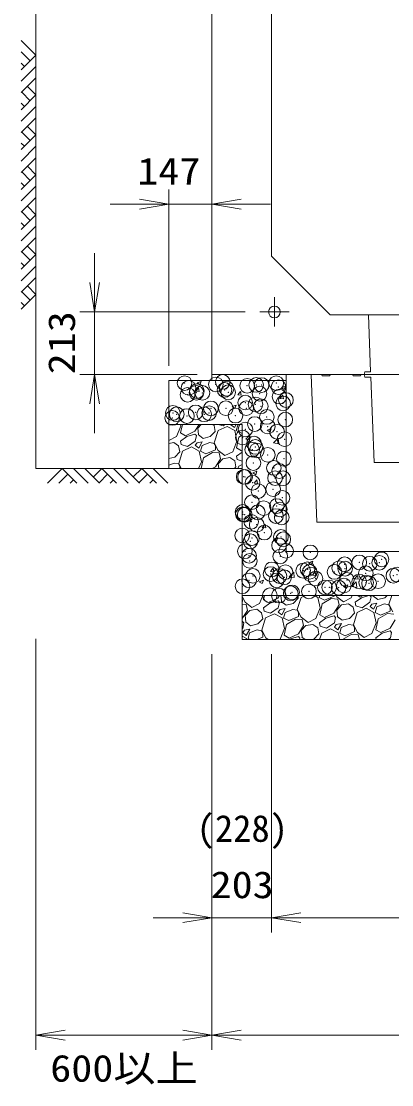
# Model space of a CAD drawing. Units: millimetres at full size. Extents: x 47000 to 89000, y 0 to 29700.
# Drawn here: x 66014 to 67277, y 9700 to 13322 of the extents above; entities that cross this region are included whole.
import ezdxf
from ezdxf.enums import TextEntityAlignment as Align

# ---------------------------------------------------------------- set-up
doc = ezdxf.new("R2010")
doc.units = ezdxf.units.MM
doc.header["$LTSCALE"] = 100
doc.header["$PDMODE"] = 32
doc.header["$PDSIZE"] = 50
doc.linetypes.add('CHAIN', pattern=[18.5, 12, -1.5, 3.5, -1.5])
for name, color, linetype, lineweight in [('0_2', 4, 'Continuous', 13), ('寸法', 6, 'Continuous', 13), ('ﾊｯﾁﾝｸﾞ', 4, 'Continuous', 9)]:
    doc.layers.add(name, color=color, linetype=linetype, lineweight=lineweight)
doc.styles.add('ＭＳ ゴシック', font='')
doc.styles.get('ＭＳ ゴシック').set_extended_font_data('MS Gothic')

# ---------------------------------------------------------------- blocks, each defined once
blk = doc.blocks.new('open_arrow')
at = {"color": 0, "linetype": 'Continuous', "lineweight": -2}
blk.add_lwpolyline([(7.5, 1.25), (0, 0), (7.5, -1.25)], dxfattribs=at)

msp = doc.modelspace()

# ---------------------------------------------------------------- linework, layer by layer
at = {"layer": '0_2', "color": 2, "linetype": 'CHAIN'}
for p, q in [((66877, 12282), (66877, 12382)), ((66827, 12332), (66927, 12332))]:
    msp.add_line(p, q, dxfattribs=at)
at = {"layer": '0_2', "color": 3}
for points in [[(66664, 12119), (70270, 12119), (70270, 14575), (66664, 14575)], [(67067, 12322), (69867, 12322), (70067, 12522), (70067, 14172), (69867, 14372), (67067, 14372), (66867, 14172), (66867, 12522)], [(67829.2, 12128), (67848.5, 12128), (67851.5, 12119), (67182.5, 12119), (67185.5, 12128), (67204.8, 12128), (67197, 12322), (67837, 12322)]]:
    msp.add_lwpolyline(points, close=True, dxfattribs=at)
at = {"layer": '0_2'}
msp.add_lwpolyline([(66517, 11799), (66064, 11799), (66064, 13799)], dxfattribs=at)
at = {"layer": '0_2', "color": 7}
for points in [[(66517, 12099), (66517, 11949), (66767, 11949), (66767, 11366), (68267, 11366), (68267, 11949), (70417, 11949), (70417, 12099), (68117, 12099), (68117, 11516), (66917, 11516), (66917, 12099)], [(66664, 12119), (66917, 12119), (66917, 12099), (66664, 12099)], [(66517, 11949), (66767, 11949), (66767, 11799), (66517, 11799)], [(66767, 11366), (68267, 11366), (68267, 11216), (66767, 11216)]]:
    msp.add_lwpolyline(points, close=True, dxfattribs=at)
at = {"layer": '0_2', "color": 3}
msp.add_lwpolyline([(67817, 11819), (67217, 11819), (67205.5, 12110), (67185.5, 12110), (67182.5, 12119), (67172.6, 12119), (67170.1, 12114.5), (67145.1, 12114.5), (67142.6, 12119), (67067.6, 12119), (67065.1, 12114.5), (67040.1, 12114.5), (67037.6, 12119), (67002, 12119), (67022, 11616), (68012, 11616)], dxfattribs=at)
msp.add_circle((66877, 12332), 20, dxfattribs=at)
at = {"layer": '寸法'}
for p, q in [((66517, 12149), (66517, 12749)), ((66664, 12169), (66664, 12749)), ((66864, 12699), (66317, 12699)), ((66264, 11919), (66264, 12532)), ((66777, 12332), (66214, 12332)), ((66614, 12119), (66214, 12119)), ((66064, 11219), (66064, 9819)), ((66664, 11166), (66664, 9819)), ((66664, 11166), (66664, 10219)), ((66664, 11166), (66664, 9819)), ((66867, 11166), (66867, 10219)), ((66867, 11166), (66867, 10219)), ((67067, 10269), (66464, 10269)), ((66867, 10269), (70067, 10269)), ((66664, 9869), (66064, 9869)), ((66664, 9869), (70270, 9869))]:
    msp.add_line(p, q, dxfattribs=at)
at = {"layer": 'ﾊｯﾁﾝｸﾞ'}
for p, q in [((66014, 13256.6), (66064, 13206.6)), ((66014, 13217.8), (66044.6, 13187.2)), ((66064, 13206.6), (66014, 13156.6)), ((66014, 13178.9), (66025.1, 13167.8)), ((66064, 13167.8), (66014, 13117.8)), ((66064, 13128.9), (66014, 13078.9)), ((66015.5, 13080.4), (66044.6, 13051.3)), ((66034.9, 13099.8), (66064, 13070.8)), ((66064, 13070.8), (66014, 13020.8)), ((66014, 13043), (66025.1, 13031.9)), ((66064, 13031.9), (66014, 12981.9)), ((66064, 12993), (66014, 12943)), ((66064, 12934.9), (66014, 12884.9)), ((66015.5, 12944.5), (66044.6, 12915.4)), ((66034.9, 12963.9), (66064, 12934.9)), ((66014, 12907.1), (66025.1, 12896)), ((66064, 12896), (66014, 12846)), ((66064, 12857.1), (66014, 12807.1)), ((66034.9, 12828.1), (66064, 12799)), ((66064, 12799), (66014, 12749)), ((66015.5, 12808.6), (66044.6, 12779.6)), ((66014, 12771.2), (66025.1, 12760.1)), ((66064, 12760.1), (66014, 12710.1)), ((66064, 12721.2), (66014, 12671.2)), ((66034.9, 12692.2), (66064, 12663.1)), ((66064, 12663.1), (66014, 12613.1)), ((66015.5, 12672.7), (66044.6, 12643.7)), ((66014, 12635.3), (66025.1, 12624.2)), ((66064, 12624.2), (66014, 12574.2)), ((66064, 12585.3), (66014, 12535.3)), ((66015.5, 12536.8), (66044.6, 12507.8)), ((66034.9, 12556.3), (66064, 12527.2)), ((66064, 12527.2), (66014, 12477.2)), ((66014, 12499.5), (66025.1, 12488.3)), ((66064, 12488.3), (66014, 12438.3)), ((66064, 12449.5), (66014, 12399.5)), ((66064, 12391.4), (66014, 12341.4)), ((66015.5, 12401), (66044.6, 12371.9)), ((66034.9, 12420.4), (66064, 12391.4)), ((66014, 12363.6), (66025.1, 12352.5)), ((66608.5, 12062.1), (66618.2, 12073.6)), ((66608.5, 12062.1), (66620.5, 12061.1)), ((66613.2, 12090.1), (66627.2, 12095.5)), ((66613.2, 12090.1), (66623.1, 12083.4)), ((66620.5, 12061.1), (66618.2, 12073.6)), ((66623.1, 12083.4), (66627.2, 12095.5)), ((66752, 12049.5), (66761.6, 12061)), ((66763.9, 12048.5), (66761.6, 12061)), ((66900.6, 12074.1), (66914.6, 12079.5)), ((66900.6, 12074.1), (66910.5, 12067.4)), ((66910.5, 12067.4), (66914.6, 12079.5)), ((66752, 12049.5), (66763.9, 12048.5)), ((66895.4, 12037), (66905.1, 12048.5)), ((66895.4, 12037), (66907.4, 12036)), ((66907.4, 12035.9), (66905.1, 12048.5)), ((66732.6, 12009.6), (66746.6, 12015)), ((66732.6, 12009.6), (66742.5, 12002.9)), ((66742.5, 12002.9), (66746.6, 12015)), ((66543.3, 11907.3), (66558.1, 11943.3)), ((66558.1, 11943.3), (66556.9, 11949)), ((66557, 11920), (66563.1, 11949)), ((66573.9, 11910.4), (66557, 11920)), ((66605.6, 11925.5), (66573.9, 11910.4)), ((66574.7, 11949), (66578.5, 11950.5)), ((66578, 11949), (66578.5, 11950.5)), ((66606.1, 11916.1), (66578.4, 11908.2)), ((66620.5, 11949), (66605.6, 11925.5)), ((66610.9, 11910.7), (66606.1, 11916.1)), ((66615.6, 11936.1), (66627.5, 11949)), ((66618.1, 11914.9), (66615.6, 11936.1)), ((66658.1, 11907.3), (66675.2, 11925.3)), ((66666.8, 11949), (66671.5, 11945.7)), ((66675.2, 11925.3), (66671.5, 11945.7)), ((66685.1, 11927.7), (66671.9, 11886.2)), ((66701.7, 11943.8), (66685.1, 11949)), ((66715.6, 11942.1), (66685.1, 11927.7)), ((66709.2, 11949), (66701.7, 11943.8)), ((66741.5, 11928), (66715.6, 11942.1)), ((66729.3, 11949), (66728.4, 11947.9)), ((66728.4, 11947.9), (66740.3, 11938.6)), ((66740.3, 11938.6), (66746.1, 11949)), ((66749.3, 11892.1), (66741.5, 11928)), ((66751.7, 11946.8), (66746.6, 11927.7)), ((66746.6, 11927.7), (66764.7, 11918.7)), ((66757.3, 11949), (66751.7, 11946.8)), ((66764.7, 11918.7), (66767, 11919.7)), ((66851.9, 11929.1), (66865.9, 11934.4)), ((66851.9, 11929.1), (66861.9, 11922.3)), ((66861.9, 11922.3), (66865.9, 11934.4)), ((66517, 11893.9), (66517.2, 11893.8)), ((66517, 11884.5), (66533.9, 11887.3)), ((66517.2, 11893.8), (66543.3, 11907.3)), ((66533.9, 11887.3), (66550.2, 11875.7)), ((66578.4, 11908.2), (66556.8, 11892.4)), ((66558.7, 11880.6), (66556.8, 11892.4)), ((66580.5, 11873.8), (66558.7, 11880.6)), ((66606.9, 11892.3), (66580.5, 11873.8)), ((66610.9, 11910.7), (66606.9, 11892.3)), ((66613.6, 11886.4), (66607.2, 11877.9)), ((66630.9, 11890), (66613.6, 11886.4)), ((66616.9, 11914.2), (66634, 11901.5)), ((66619, 11868.6), (66630.9, 11890)), ((66656.8, 11887.1), (66630.5, 11876.8)), ((66634, 11901.5), (66658.1, 11907.3)), ((66671.4, 11884.3), (66656.8, 11887.1)), ((66675.6, 11877), (66671.4, 11884.3)), ((66671.9, 11886.2), (66685.4, 11860)), ((66734.6, 11856.1), (66749.3, 11892.1)), ((66748.2, 11868.8), (66756.1, 11905.6)), ((66756.1, 11905.6), (66767, 11912)), ((66779.7, 11899.1), (66789.4, 11910.6)), ((66779.7, 11899.1), (66791.7, 11898.1)), ((66791.7, 11898.1), (66789.4, 11910.6)), ((66873.9, 11885.7), (66889.5, 11901.9)), ((66873.9, 11885.7), (66891.7, 11882.9)), ((66891.7, 11882.9), (66889.5, 11901.9)), ((66536.9, 11837.3), (66554, 11855.3)), ((66554, 11855.3), (66550.2, 11875.7)), ((66563.9, 11857.7), (66550.7, 11816.2)), ((66594.4, 11872.1), (66563.9, 11857.7)), ((66620.3, 11858), (66594.4, 11872.1)), ((66607.2, 11877.9), (66619, 11868.6)), ((66628.1, 11822.1), (66620.3, 11858)), ((66630.5, 11876.8), (66625.3, 11857.7)), ((66625.3, 11857.7), (66643.4, 11848.7)), ((66634.8, 11835.6), (66666.3, 11853.8)), ((66643.4, 11848.7), (66675.8, 11862.6)), ((66666.3, 11853.8), (66688.4, 11852)), ((66675.8, 11862.6), (66675.6, 11877)), ((66685.4, 11860), (66708.4, 11842.6)), ((66688.4, 11852), (66693.3, 11832.3)), ((66708.4, 11842.6), (66734.6, 11856.1)), ((66767, 11855), (66748, 11841.2)), ((66765.1, 11859.1), (66748.2, 11868.8)), ((66767, 11860), (66765.1, 11859.1)), ((66517, 11832.5), (66536.9, 11837.3)), ((66535.6, 11817.1), (66517, 11809.8)), ((66550.2, 11814.3), (66535.6, 11817.1)), ((66554.4, 11807), (66550.2, 11814.3)), ((66550.7, 11816.2), (66559.5, 11799)), ((66554.5, 11799), (66554.4, 11807)), ((66618.6, 11799), (66628.1, 11822.1)), ((66627, 11799), (66634.8, 11835.6)), ((66693.3, 11832.3), (66675.6, 11804.2)), ((66685.6, 11814.9), (66701.5, 11832.1)), ((66687.5, 11799), (66685.6, 11814.9)), ((66701.5, 11832.1), (66725.1, 11836)), ((66725.1, 11836), (66741.5, 11824.5)), ((66745.2, 11804), (66741.5, 11824.5)), ((66750, 11829.4), (66748, 11841.2)), ((66767, 11824), (66750, 11829.4)), ((66755.1, 11806.5), (66752.7, 11799)), ((66767, 11812.1), (66755.1, 11806.5)), ((66103.1, 11749), (66153.1, 11799)), ((66142, 11749), (66172.6, 11779.6)), ((66153.1, 11799), (66203.1, 11749)), ((66192, 11799), (66242, 11749)), ((66230.9, 11799), (66280.9, 11749)), ((66259.9, 11769.9), (66289, 11799)), ((66279.4, 11750.5), (66308.4, 11779.6)), ((66289, 11799), (66339, 11749)), ((66327.9, 11799), (66377.9, 11749)), ((66366.8, 11799), (66416.8, 11749)), ((66395.8, 11769.9), (66424.9, 11799)), ((66415.3, 11750.5), (66444.3, 11779.6)), ((66424.9, 11799), (66474.9, 11749)), ((66463.8, 11799), (66513.8, 11749)), ((66675.6, 11804.2), (66664.6, 11799)), ((66740.4, 11799), (66745.2, 11804)), ((66803.3, 11784), (66817.3, 11789.4)), ((66803.3, 11784), (66813.2, 11777.3)), ((66813.2, 11777.3), (66817.3, 11789.4)), ((66180.9, 11749), (66192, 11760.1)), ((66316.8, 11749), (66327.9, 11760.1)), ((66452.7, 11749), (66463.8, 11760.1)), ((66807.5, 11748.7), (66817.1, 11760.2)), ((66807.5, 11748.7), (66819.4, 11747.6)), ((66819.4, 11747.6), (66817.1, 11760.2)), ((66900.5, 11657.8), (66916, 11674)), ((66917, 11665.4), (66916, 11674)), ((66767, 11643.8), (66768.6, 11644.4)), ((66767, 11639.6), (66768.6, 11644.4)), ((66900.4, 11657.8), (66917, 11655.2)), ((66835.2, 11598.2), (66844.9, 11609.7)), ((66835.2, 11598.2), (66847.2, 11597.2)), ((66847.2, 11597.2), (66844.9, 11609.7)), ((66874, 11558.5), (66888, 11563.9)), ((66874, 11558.5), (66883.9, 11551.8)), ((66883.9, 11551.8), (66888, 11563.9)), ((66993.4, 11478), (67007.4, 11483.3)), ((67003.3, 11471.2), (67007.4, 11483.3)), ((66863, 11447.8), (66872.6, 11459.3)), ((66863, 11447.8), (66874.9, 11446.7)), ((66874.9, 11446.7), (66872.6, 11459.3)), ((66927, 11429.9), (66942.5, 11446.1)), ((66944.7, 11427.1), (66942.5, 11446.1)), ((66993.4, 11478), (67003.3, 11471.2)), ((67006.4, 11435.2), (67016.1, 11446.7)), ((67018.4, 11434.2), (67016.1, 11446.7)), ((66825.3, 11413.4), (66839.3, 11418.8)), ((66825.3, 11413.4), (66835.3, 11406.7)), ((66835.3, 11406.7), (66839.3, 11418.8)), ((66926.9, 11429.8), (66944.7, 11427.1)), ((67006.4, 11435.2), (67018.4, 11434.2)), ((67140.4, 11396.7), (67156, 11413)), ((67149.9, 11422.7), (67159.5, 11434.2)), ((67149.9, 11422.7), (67161.8, 11421.6)), ((67158.2, 11394), (67156, 11413)), ((67161.8, 11421.6), (67159.5, 11434.2)), ((67112.8, 11397.4), (67126.8, 11402.8)), ((67112.8, 11397.4), (67122.7, 11390.7)), ((67122.7, 11390.7), (67126.8, 11402.8)), ((67140.4, 11396.7), (67158.2, 11394)), ((66767, 11363), (66777.2, 11343.3)), ((66767.4, 11360.3), (66767, 11360.9)), ((66767, 11345.6), (66767.6, 11345.8)), ((66767, 11336.4), (66780.1, 11335.3)), ((66767.6, 11345.8), (66767.4, 11360.3)), ((66777.2, 11343.3), (66800.2, 11325.8)), ((66800.2, 11325.8), (66826.3, 11339.3)), ((66826.3, 11339.3), (66837.3, 11366)), ((66861.4, 11340.2), (66839.8, 11324.5)), ((66840, 11352.1), (66842.9, 11366)), ((66856.9, 11342.4), (66840, 11352.1)), ((66888.6, 11357.5), (66856.9, 11342.4)), ((66889.1, 11348.1), (66861.4, 11340.2)), ((66894, 11366), (66888.6, 11357.5)), ((66893.9, 11342.8), (66889.1, 11348.1)), ((66893.9, 11342.8), (66889.9, 11324.3)), ((66901.1, 11347), (66898.9, 11366)), ((66899.9, 11346.3), (66917, 11333.5)), ((66917, 11333.5), (66941.1, 11339.3)), ((66941.1, 11339.3), (66958.2, 11357.3)), ((66968.1, 11359.8), (66954.9, 11318.2)), ((66958.2, 11357.3), (66956.6, 11366)), ((66981.3, 11366), (66968.1, 11359.8)), ((67024.5, 11360), (67013.5, 11366)), ((67032.3, 11324.1), (67024.5, 11360)), ((67031.3, 11366), (67029.6, 11359.7)), ((67029.6, 11359.7), (67047.7, 11350.7)), ((67031.2, 11300.8), (67039.1, 11337.7)), ((67039.1, 11337.7), (67070.6, 11355.9)), ((67047.7, 11350.7), (67080.1, 11364.6)), ((67070.6, 11355.9), (67092.6, 11354.1)), ((67080.1, 11364.6), (67080.1, 11366)), ((67087.6, 11366), (67089.6, 11362)), ((67089.6, 11362), (67112.6, 11344.6)), ((67092.6, 11354.1), (67097.6, 11334.3)), ((67105.7, 11334.1), (67129.3, 11338.1)), ((67112.6, 11344.6), (67138.8, 11358.1)), ((67129.3, 11338.1), (67145.7, 11326.5)), ((67138.8, 11358.1), (67142.1, 11366)), ((67173.9, 11358.9), (67152.2, 11343.2)), ((67154.2, 11331.4), (67152.2, 11343.2)), ((67169.4, 11361.2), (67160.9, 11366)), ((67179.5, 11366), (67169.4, 11361.2)), ((67198.6, 11366), (67173.9, 11358.9)), ((67202.4, 11343.1), (67175.9, 11324.6)), ((67206.3, 11361.5), (67202.4, 11366)), ((67206.3, 11361.5), (67202.4, 11343.1)), ((67209.1, 11337.2), (67202.7, 11328.7)), ((67226.4, 11340.8), (67209.1, 11337.2)), ((67212.4, 11365), (67229.5, 11352.2)), ((67213.6, 11365.7), (67213.6, 11366)), ((67214.5, 11319.4), (67226.4, 11340.8)), ((67252.3, 11337.9), (67225.9, 11327.6)), ((67229.5, 11352.2), (67253.6, 11358.1)), ((67266.9, 11335), (67252.3, 11337.9)), ((67253.6, 11358.1), (67261.1, 11366)), ((67276.6, 11366), (67267.4, 11337)), ((67267.4, 11337), (67280.9, 11310.8)), ((66785.1, 11315.5), (66767.3, 11287.5)), ((66777.4, 11298.1), (66793.3, 11315.4)), ((66780.1, 11335.3), (66785.1, 11315.5)), ((66793.3, 11315.4), (66816.9, 11319.3)), ((66816.9, 11319.3), (66833.2, 11307.8)), ((66837, 11287.3), (66833.2, 11307.8)), ((66841.7, 11312.7), (66839.8, 11324.5)), ((66863.5, 11305.8), (66841.7, 11312.7)), ((66877.4, 11304.1), (66846.9, 11289.8)), ((66889.9, 11324.3), (66863.5, 11305.8)), ((66903.3, 11290), (66877.4, 11304.1)), ((66896.6, 11318.5), (66890.2, 11309.9)), ((66890.2, 11309.9), (66902, 11300.6)), ((66913.9, 11322), (66896.6, 11318.5)), ((66902, 11300.6), (66913.9, 11322)), ((66913.5, 11308.8), (66908.3, 11289.7)), ((66939.8, 11319.2), (66913.5, 11308.8)), ((66954.4, 11316.3), (66939.8, 11319.2)), ((66958.6, 11309), (66954.4, 11316.3)), ((66954.9, 11318.2), (66968.4, 11292)), ((66958.8, 11294.6), (66958.6, 11309)), ((67017.6, 11288.1), (67032.3, 11324.1)), ((67048.1, 11291.2), (67031.2, 11300.8)), ((67079.8, 11306.2), (67048.1, 11291.2)), ((67097.6, 11334.3), (67079.8, 11306.2)), ((67089.9, 11316.9), (67105.7, 11334.1)), ((67092.4, 11295.7), (67089.9, 11316.9)), ((67132.3, 11288.1), (67149.5, 11306)), ((67149.5, 11306), (67145.7, 11326.5)), ((67159.3, 11308.5), (67146.2, 11267)), ((67175.9, 11324.6), (67154.2, 11331.4)), ((67189.8, 11322.9), (67159.3, 11308.5)), ((67215.8, 11308.8), (67189.8, 11322.9)), ((67202.7, 11328.7), (67214.5, 11319.4)), ((67223.6, 11272.9), (67215.8, 11308.8)), ((67225.9, 11327.6), (67220.8, 11308.4)), ((67220.8, 11308.4), (67238.9, 11299.5)), ((67230.3, 11286.4), (67261.8, 11304.6)), ((67238.9, 11299.5), (67271.3, 11313.4)), ((67261.8, 11304.6), (67283.9, 11302.8)), ((67271.1, 11327.8), (67266.9, 11335)), ((67271.3, 11313.4), (67271.1, 11327.8)), ((66767.3, 11287.5), (66767, 11287.3)), ((66767.9, 11278.1), (66767, 11277.9)), ((66772.6, 11272.8), (66767.9, 11278.1)), ((66772.6, 11272.8), (66768.7, 11254.3)), ((66779.9, 11277), (66777.4, 11298.1)), ((66778.7, 11276.3), (66795.8, 11263.5)), ((66795.8, 11263.5), (66819.9, 11269.3)), ((66819.9, 11269.3), (66837, 11287.3)), ((66846.9, 11289.8), (66833.7, 11248.2)), ((66911.1, 11254.1), (66903.3, 11290)), ((66908.3, 11289.7), (66926.4, 11280.7)), ((66910, 11230.8), (66917.8, 11267.7)), ((66917.8, 11267.7), (66949.3, 11285.9)), ((66926.4, 11280.7), (66958.8, 11294.6)), ((66949.3, 11285.9), (66971.4, 11284.1)), ((66976.3, 11264.3), (66958.6, 11236.2)), ((66968.4, 11292), (66991.4, 11274.6)), ((66968.6, 11246.9), (66984.5, 11264.1)), ((66971.4, 11284.1), (66976.3, 11264.3)), ((66984.5, 11264.1), (67008.1, 11268.1)), ((66991.4, 11274.6), (67017.6, 11288.1)), ((67008.1, 11268.1), (67024.5, 11256.5)), ((67052.6, 11288.9), (67031, 11273.2)), ((67033, 11261.4), (67031, 11273.2)), ((67080.4, 11296.9), (67052.6, 11288.9)), ((67081.2, 11273.1), (67054.7, 11254.6)), ((67085.1, 11291.5), (67080.4, 11296.9)), ((67085.1, 11291.5), (67081.2, 11273.1)), ((67087.8, 11267.2), (67081.4, 11258.7)), ((67105.2, 11270.8), (67087.8, 11267.2)), ((67091.2, 11295), (67108.2, 11282.2)), ((67093.3, 11249.4), (67105.2, 11270.8)), ((67131, 11267.9), (67104.7, 11257.6)), ((67108.2, 11282.2), (67132.3, 11288.1)), ((67145.6, 11265), (67131, 11267.9)), ((67149.8, 11257.8), (67145.6, 11265)), ((67146.2, 11267), (67159.6, 11240.8)), ((67208.8, 11236.8), (67223.6, 11272.9)), ((67222.5, 11249.6), (67230.3, 11286.4)), ((67288.8, 11283), (67271.1, 11255)), ((66768.7, 11254.3), (66767, 11253.1)), ((66782.1, 11220), (66767, 11228.2)), ((66775.3, 11248.5), (66768.9, 11239.9)), ((66768.9, 11239.9), (66780.8, 11230.6)), ((66792.7, 11252), (66775.3, 11248.5)), ((66780.8, 11230.6), (66792.7, 11252)), ((66792.2, 11238.8), (66787.1, 11219.7)), ((66818.6, 11249.2), (66792.2, 11238.8)), ((66833.2, 11246.3), (66818.6, 11249.2)), ((66837.4, 11239), (66833.2, 11246.3)), ((66833.7, 11248.2), (66847.2, 11222)), ((66837.6, 11224.6), (66837.4, 11239)), ((66896.3, 11218.1), (66911.1, 11254.1)), ((66926.9, 11221.2), (66910, 11230.8)), ((66958.6, 11236.2), (66926.9, 11221.2)), ((66959.1, 11226.9), (66931.4, 11218.9)), ((66963.9, 11221.5), (66959.1, 11226.9)), ((66971.1, 11225.7), (66968.6, 11246.9)), ((67011.1, 11218.1), (67028.2, 11236)), ((67028.2, 11236), (67024.5, 11256.5)), ((67038.1, 11238.5), (67031, 11216)), ((67054.7, 11254.6), (67033, 11261.4)), ((67068.6, 11252.9), (67038.1, 11238.5)), ((67094.5, 11238.8), (67068.6, 11252.9)), ((67081.4, 11258.7), (67093.3, 11249.4)), ((67099.5, 11216), (67094.5, 11238.8)), ((67104.7, 11257.6), (67099.6, 11238.4)), ((67099.6, 11238.4), (67117.7, 11229.5)), ((67109.1, 11216.4), (67140.6, 11234.6)), ((67117.7, 11229.5), (67150.1, 11243.4)), ((67140.6, 11234.6), (67162.6, 11232.8)), ((67150.1, 11243.4), (67149.8, 11257.8)), ((67159.6, 11240.8), (67182.6, 11223.4)), ((67162.6, 11232.8), (67166.8, 11216)), ((67182.6, 11223.4), (67208.8, 11236.8)), ((67243.9, 11237.7), (67222.2, 11222)), ((67239.4, 11239.9), (67222.5, 11249.6)), ((67271.1, 11255), (67239.4, 11239.9)), ((67271.6, 11245.6), (67243.9, 11237.7)), ((67276.3, 11240.3), (67271.6, 11245.6)), ((67276.3, 11240.3), (67272.4, 11221.8)), ((66782.9, 11216), (66782.1, 11220)), ((66787.1, 11219.7), (66794.5, 11216)), ((66817.5, 11216), (66837.6, 11224.6)), ((66847.2, 11222), (66855.1, 11216)), ((66892.3, 11216), (66896.3, 11218.1)), ((66931.4, 11218.9), (66927.4, 11216)), ((66963.9, 11221.5), (66962.7, 11216)), ((66969.9, 11225), (66982, 11216)), ((67002.5, 11216), (67011.1, 11218.1)), ((67109, 11216), (67109.1, 11216.4)), ((67194.4, 11216), (67199.3, 11216.8)), ((67199.3, 11216.8), (67200.5, 11216)), ((67223.2, 11216), (67222.2, 11222)), ((67272.4, 11221.8), (67264.1, 11216))]:
    msp.add_line(p, q, dxfattribs=at)
for p in [(66570.5, 12089.6), (66584.3, 12073.5), (66677.2, 12085), (66700.9, 12093.5), (66784, 12080.5), (66814.8, 12083.5), (66833.3, 12083), (66883.4, 12089.6), (66890.8, 12076), (66581.2, 12049.8), (66611.1, 12056.6), (66612.6, 12062.7), (66631.3, 12056.4), (66707, 12066.3), (66713.8, 12070.7), (66719.4, 12058.2), (66826.2, 12053.7), (66894, 12043.5), (66660.7, 12003.5), (66711.3, 12004.1), (66777.3, 12023.5), (66780.7, 12004.1), (66812.4, 12016.9), (66830.8, 12010.7), (66906.5, 12020.7), (66916.2, 12031.9), (66528.6, 11970.9), (66530.7, 11987.9), (66544, 11983.4), (66578.7, 11977.5), (66608.7, 11990), (66637.5, 11983.4), (66654.4, 11987.5), (66744.2, 11978.9), (66851, 11974.4), (66913.8, 11965.3), (66778.2, 11931.8), (66809.9, 11950.3), (66853.9, 11941.8), (66769.1, 11904.2), (66885.7, 11924.2), (66911.4, 11898.7), (66801.3, 11862.9), (66807.5, 11883.7), (66812, 11872.2), (66817, 11860.2), (66854.2, 11845.3), (66909, 11832.2), (66805.1, 11817.2), (66875, 11800.6), (66893.4, 11790.3), (66772.2, 11770.5), (66776.7, 11770.2), (66802.6, 11750.6), (66879, 11766), (66906.5, 11765.6), (66822.4, 11721.8), (66872.5, 11728.4), (66800.2, 11684), (66904.1, 11699), (66768.5, 11650.9), (66769.8, 11642.9), (66775.5, 11641.4), (66819.8, 11649.5), (66840.1, 11663.8), (66882.2, 11636.9), (66885.1, 11670.9), (66895.6, 11659.4), (66797.8, 11617.4), (66816.4, 11607), (66901.7, 11632.4), (66767.2, 11570.6), (66843, 11580.6), (66899.2, 11565.8), (66795.3, 11550.8), (66800.3, 11562.1), (66892.8, 11537), (66907, 11557.6), (66776.1, 11517), (66790.4, 11501.7), (66896.8, 11499.3), (66916.7, 11518.3), (66999.5, 11513.3), (66792.9, 11484.3), (66868.1, 11455.4), (66989.9, 11456), (67098.1, 11459.6), (67116.2, 11472.6), (67117.8, 11457.7), (67166.3, 11479.2), (67201.9, 11474.6), (67234.4, 11477.7), (67242, 11489.2), (66803.5, 11433.1), (66864.1, 11439.4), (66894.4, 11432.7), (66910.3, 11428.5), (66914.1, 11446), (66974.9, 11450.9), (66997, 11446.8), (67001.2, 11437.7), (67017, 11424), (67081.6, 11446.4), (67123.8, 11419.5), (67188.4, 11441.9), (67282.4, 11433.8), (67295.1, 11437.4), (66767.9, 11397.6), (66790.5, 11417.7), (66884.5, 11417.7), (67049.1, 11393.8), (67063.6, 11393.7), (67095.6, 11393), (67113.6, 11400.3), (67165.7, 11413.8), (67189.4, 11410.3), (67199.5, 11408), (67230.5, 11415), (66861.5, 11367.1), (66891.9, 11366.1), (66932.4, 11373.7), (66937.3, 11377.1), (66994.6, 11380.2)]:
    msp.add_point(p, dxfattribs=at)

# ---------------------------------------------------------------- block references
at = {"layer": '寸法', "xscale": 13.3, "yscale": 13.3}
for p, rotation in [((66517, 12699), 180), ((66264, 12332), 90), ((66264, 12119), 270), ((66664, 10269), 180), ((66664, 9869), 180)]:
    msp.add_blockref('open_arrow', p, dxfattribs=dict(at, rotation=rotation))
for p in [(66664, 12699), (66867, 10269), (66867, 10269), (66064, 9869), (66664, 9869)]:
    msp.add_blockref('open_arrow', p, dxfattribs=at)

# ---------------------------------------------------------------- texts
at = {"layer": '寸法', "style": 'ＭＳ ゴシック', "width": 1.15}
for s, p in [('147', (66517, 12811.5)), ('203', (66767, 10381.5)), ('600以上', (66364, 9756.5))]:
    msp.add_text(s, height=91.64, dxfattribs=at).set_placement(p, align=Align.MIDDLE_CENTER)
msp.add_text('213', height=91.64, rotation=90, dxfattribs=at).set_placement((66151.5, 12227), align=Align.MIDDLE_CENTER)
at = {"layer": '寸法', "color": 3, "style": 'ＭＳ ゴシック'}
msp.add_text('(228)', height=91.64, dxfattribs=at).set_placement((66767.4, 10619), align=Align.TOP_CENTER)

doc.saveas('drawing.dxf')
